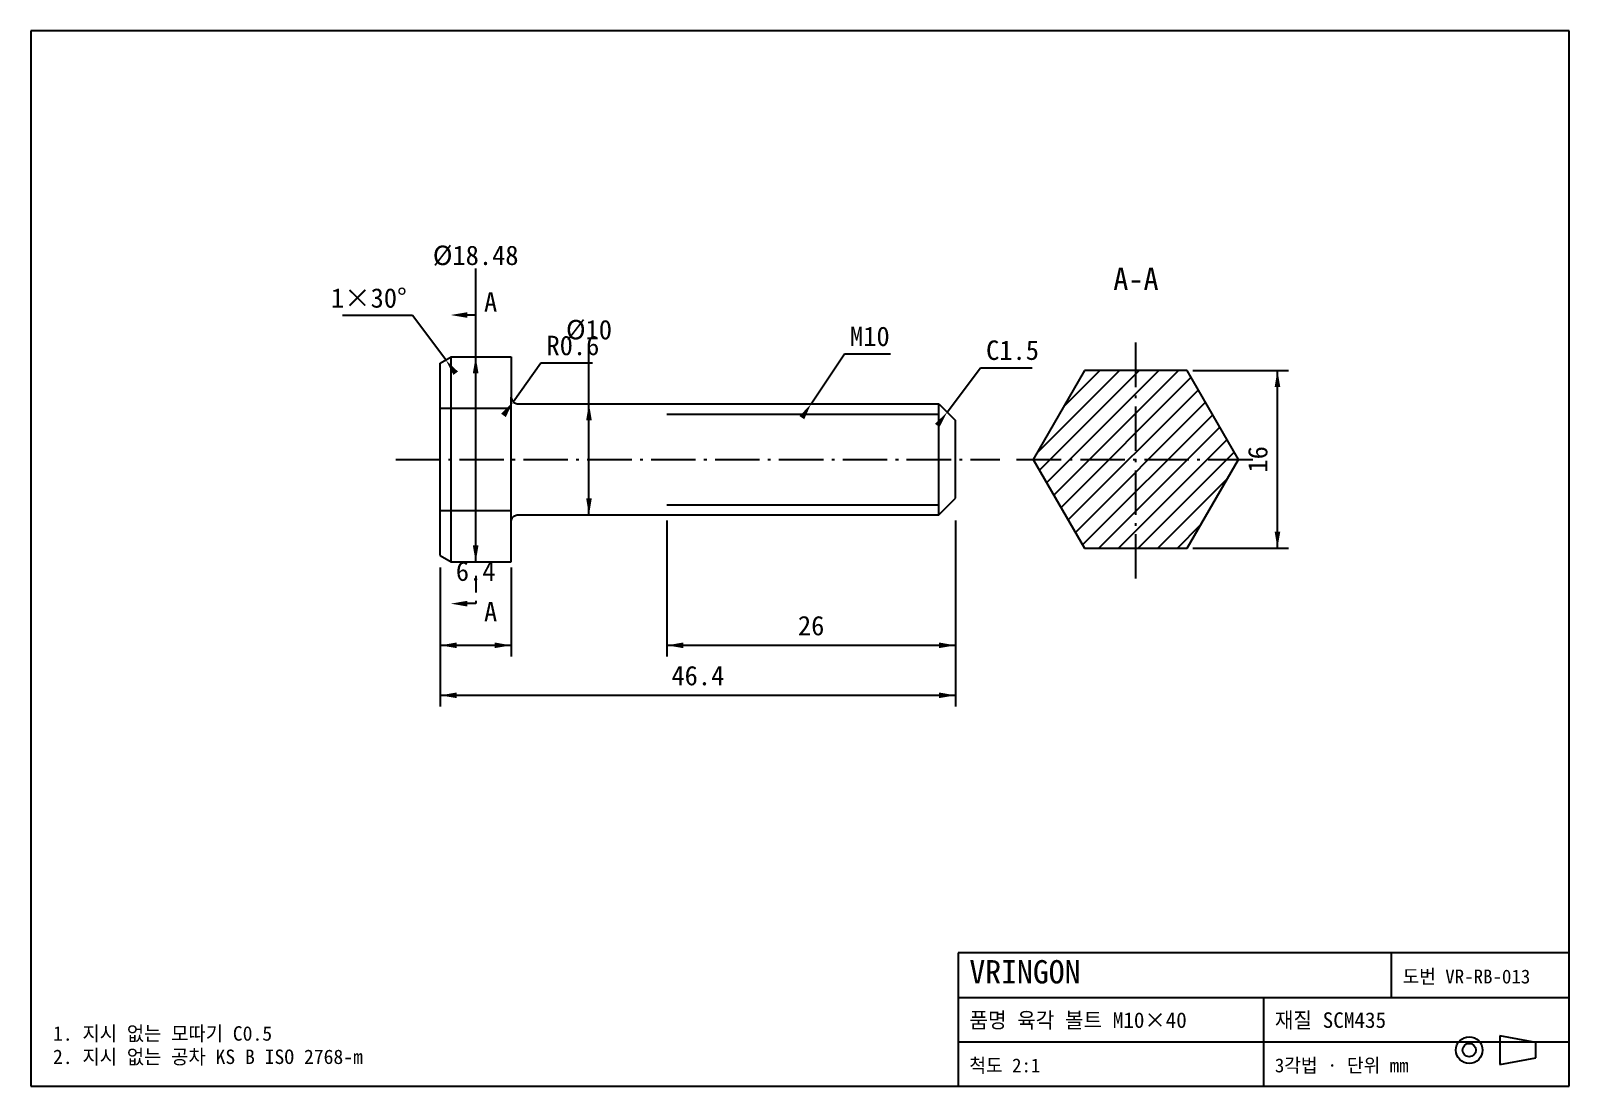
# Model space of a CAD drawing. Header units: millimetres. Extents: x 10 to 287, y 10 to 200.
import ezdxf
from ezdxf.enums import TextEntityAlignment as Align

# ---------------------------------------------------------------- set-up
doc = ezdxf.new("R2010")
doc.units = ezdxf.units.MM
doc.linetypes.add('CENTER', pattern=[11.5, 8, -1.5, 0.5, -1.5])
doc.linetypes.add('DASHED', pattern=[4.5, 3, -1.5])
for name, color, linetype in [('CENTER', 1, 'CENTER'), ('CUT', 5, 'DASHED'), ('DIM', 3, 'CONTINUOUS'), ('FRAME', 7, 'CONTINUOUS'), ('HATCH', 8, 'CONTINUOUS'), ('OUTLINE', 7, 'CONTINUOUS'), ('TEXT', 7, 'CONTINUOUS'), ('THIN', 7, 'CONTINUOUS')]:
    doc.layers.add(name, color=color, linetype=linetype)

msp = doc.modelspace()

# ---------------------------------------------------------------- linework, layer by layer
at = {"layer": 'CENTER'}
for p, q in [((208.985, 101.37), (208.985, 144.33)), ((75.705, 122.85), (184.505, 122.85)), ((187.505, 122.85), (230.465, 122.85))]:
    msp.add_line(p, q, dxfattribs=at)
at = {"layer": 'CUT'}
for p, q in [((90.105, 148.83), (87.105, 148.83)), ((90.105, 143.83), (90.105, 148.83)), ((90.105, 101.87), (90.105, 96.87)), ((90.105, 96.87), (87.105, 96.87))]:
    msp.add_line(p, q, dxfattribs=at)
at = {"layer": 'DIM'}
for p, q in [((90.105, 151.33), (90.105, 157.23)), ((90.105, 104.37), (90.105, 151.33)), ((78.705, 148.753), (66.1, 148.753)), ((84.705, 140.753), (78.705, 148.753)), ((110.505, 112.85), (110.505, 142.85)), ((150.505, 132.85), (156.505, 141.85)), ((156.505, 141.85), (164.805, 141.85)), ((96.853, 133.198), (101.853, 140.198)), ((101.853, 140.198), (111.133, 140.198)), ((175.005, 131.35), (181.005, 139.35)), ((181.005, 139.35), (190.285, 139.35)), ((219.223, 138.85), (236.465, 138.85)), ((234.465, 106.85), (234.465, 138.85)), ((124.505, 111.85), (124.505, 87.37)), ((176.505, 111.85), (176.505, 87.37)), ((219.223, 106.85), (236.465, 106.85)), ((83.705, 103.37), (83.705, 87.37)), ((83.705, 103.37), (83.705, 78.37)), ((96.505, 103.37), (96.505, 87.37)), ((176.505, 103.37), (176.505, 78.37)), ((83.705, 89.37), (96.505, 89.37)), ((124.505, 89.37), (176.505, 89.37)), ((83.705, 80.37), (176.505, 80.37))]:
    msp.add_line(p, q, dxfattribs=at)
for points in [[(85.605, 148.83), (88.605, 149.34), (88.605, 148.32)], [(90.105, 141.33), (90.615, 138.33), (89.595, 138.33)], [(84.705, 140.753), (86.913, 138.659), (86.097, 138.047)], [(234.465, 138.85), (234.975, 135.85), (233.955, 135.85)], [(96.853, 133.198), (95.524, 130.46), (94.694, 131.053)], [(110.505, 132.85), (111.015, 129.85), (109.995, 129.85)], [(150.505, 132.85), (149.265, 130.071), (148.417, 130.637)], [(175.005, 131.35), (173.613, 128.644), (172.797, 129.256)], [(110.505, 112.85), (109.995, 115.85), (111.015, 115.85)], [(234.465, 106.85), (233.955, 109.85), (234.975, 109.85)], [(90.105, 104.37), (89.595, 107.37), (90.615, 107.37)], [(85.605, 96.87), (88.605, 97.38), (88.605, 96.36)], [(83.705, 89.37), (86.705, 89.88), (86.705, 88.86)], [(96.505, 89.37), (93.505, 88.86), (93.505, 89.88)], [(124.505, 89.37), (127.505, 89.88), (127.505, 88.86)], [(176.505, 89.37), (173.505, 88.86), (173.505, 89.88)], [(83.705, 80.37), (86.705, 80.88), (86.705, 79.86)], [(176.505, 80.37), (173.505, 79.86), (173.505, 80.88)]]:
    msp.add_solid(points, dxfattribs=at)
at = {"layer": 'FRAME'}
for p, q in [((287, 200), (10, 200)), ((10, 200), (10, 10)), ((287, 10), (287, 200)), ((287, 34), (177, 34)), ((177, 34), (177, 10)), ((255, 26), (255, 34)), ((287, 10), (287, 34)), ((177, 26), (287, 26)), ((232, 10), (232, 26)), ((177, 18), (287, 18)), ((281, 17.9), (274.5, 19.1)), ((274.5, 19.1), (274.5, 13.9)), ((281, 15.1), (281, 17.9)), ((274.5, 13.9), (281, 15.1)), ((10, 10), (287, 10)), ((177, 10), (287, 10))]:
    msp.add_line(p, q, dxfattribs=at)
for radius in [2.4, 1.2]:
    msp.add_circle((269, 16.5), radius, dxfattribs=at)
at = {"layer": 'HATCH'}
for p, q in [((191.167, 123.989), (206.028, 138.85)), ((191.628, 120.914), (209.564, 138.85)), ((192.922, 118.672), (213.099, 138.85)), ((194.216, 116.431), (216.635, 138.85)), ((195.997, 132.354), (202.493, 138.85)), ((195.51, 114.189), (218.936, 137.615)), ((196.804, 111.948), (220.23, 135.374)), ((198.098, 109.707), (221.524, 133.132)), ((199.392, 107.465), (222.818, 130.891)), ((202.313, 106.85), (224.112, 128.649)), ((205.848, 106.85), (225.406, 126.408)), ((209.384, 106.85), (226.7, 124.166)), ((212.919, 106.85), (225.467, 119.398)), ((216.455, 106.85), (220.637, 111.033))]:
    msp.add_line(p, q, dxfattribs=at)
at = {"layer": 'OUTLINE'}
for p, q in [((83.705, 140.175), (85.705, 141.33)), ((85.705, 141.33), (96.505, 141.33)), ((85.705, 104.37), (85.705, 141.33)), ((85.705, 104.37), (85.705, 141.33)), ((96.505, 141.33), (96.505, 134.05)), ((83.705, 105.525), (83.705, 140.175)), ((199.747, 138.85), (190.51, 122.85)), ((218.223, 138.85), (199.747, 138.85)), ((227.46, 122.85), (218.223, 138.85)), ((96.505, 134.05), (96.515, 133.893)), ((96.505, 111.65), (96.505, 134.05)), ((96.515, 133.893), (96.546, 133.739)), ((96.546, 133.739), (96.596, 133.591)), ((96.596, 133.591), (96.666, 133.45)), ((96.666, 133.45), (96.753, 133.319)), ((96.753, 133.319), (96.856, 133.201)), ((96.856, 133.201), (96.974, 133.098)), ((96.974, 133.098), (97.105, 133.011)), ((97.105, 133.011), (97.246, 132.941)), ((83.705, 132.088), (96.505, 132.088)), ((97.246, 132.941), (97.394, 132.891)), ((97.394, 132.891), (97.548, 132.86)), ((97.548, 132.86), (97.705, 132.85)), ((97.705, 132.85), (124.505, 132.85)), ((124.505, 132.85), (173.505, 132.85)), ((173.505, 132.85), (176.505, 129.85)), ((173.505, 112.85), (173.505, 132.85)), ((173.505, 112.85), (173.505, 132.85)), ((176.505, 115.85), (176.505, 129.85)), ((190.51, 122.85), (199.747, 106.85)), ((218.223, 106.85), (227.46, 122.85)), ((83.705, 113.612), (96.505, 113.612)), ((173.505, 112.85), (176.505, 115.85)), ((96.505, 111.65), (96.515, 111.807)), ((96.505, 104.37), (96.505, 111.65)), ((96.515, 111.807), (96.546, 111.961)), ((96.546, 111.961), (96.596, 112.109)), ((96.596, 112.109), (96.666, 112.25)), ((96.666, 112.25), (96.753, 112.381)), ((96.753, 112.381), (96.856, 112.499)), ((96.856, 112.499), (96.974, 112.602)), ((96.974, 112.602), (97.105, 112.689)), ((97.105, 112.689), (97.246, 112.759)), ((97.246, 112.759), (97.394, 112.809)), ((97.394, 112.809), (97.548, 112.84)), ((97.548, 112.84), (97.705, 112.85)), ((97.705, 112.85), (124.505, 112.85)), ((124.505, 112.85), (173.505, 112.85)), ((83.705, 105.525), (85.705, 104.37)), ((199.747, 106.85), (218.223, 106.85)), ((85.705, 104.37), (96.505, 104.37))]:
    msp.add_line(p, q, dxfattribs=at)
at = {"layer": 'THIN'}
for p, q in [((124.505, 131.01), (173.505, 131.01)), ((124.505, 114.69), (173.505, 114.69))]:
    msp.add_line(p, q, dxfattribs=at)

# ---------------------------------------------------------------- texts
at = {"layer": 'TEXT'}
for s, height, p in [('%%c18.48', 3.5, (90.105, 157.83)), ('A-A', 4, (208.985, 153.33)), ('%%c10', 3.5, (110.505, 144.45)), ('6.4', 3.5, (90.105, 100.97)), ('26', 3.5, (150.505, 91.17)), ('46.4', 3.5, (130.105, 82.17))]:
    msp.add_text(s, height=height, dxfattribs=at).set_placement(p, align=Align.CENTER)
msp.add_text('1×30°', height=3.5, dxfattribs=at).set_placement((77.705, 150.153), align=Align.RIGHT)
for s, height, p in [('A', 3.5, (91.605, 149.43)), ('R0.6', 3.5, (102.853, 141.598)), ('M10', 3.5, (157.505, 143.25)), ('C1.5', 3.5, (182.005, 140.75)), ('A', 3.5, (91.605, 93.67)), ('VRINGON', 4.2, (179, 28.5)), ('도번 VR-RB-013', 2.5, (257, 28.5)), ('품명 육각 볼트 M10×40', 2.8, (179, 20.5)), ('재질 SCM435', 2.8, (234, 20.5)), ('1. 지시 없는 모따기 C0.5', 2.6, (14, 18.2)), ('2. 지시 없는 공차 KS B ISO 2768-m', 2.6, (14, 14)), ('척도 2:1', 2.5, (179, 12.5)), ('3각법 · 단위 mm', 2.5, (234, 12.5))]:
    msp.add_text(s, height=height, dxfattribs=at).set_placement(p)
msp.add_text('16', height=3.5, rotation=90, dxfattribs=at).set_placement((232.665, 122.85), align=Align.CENTER)

doc.saveas('drawing.dxf')
